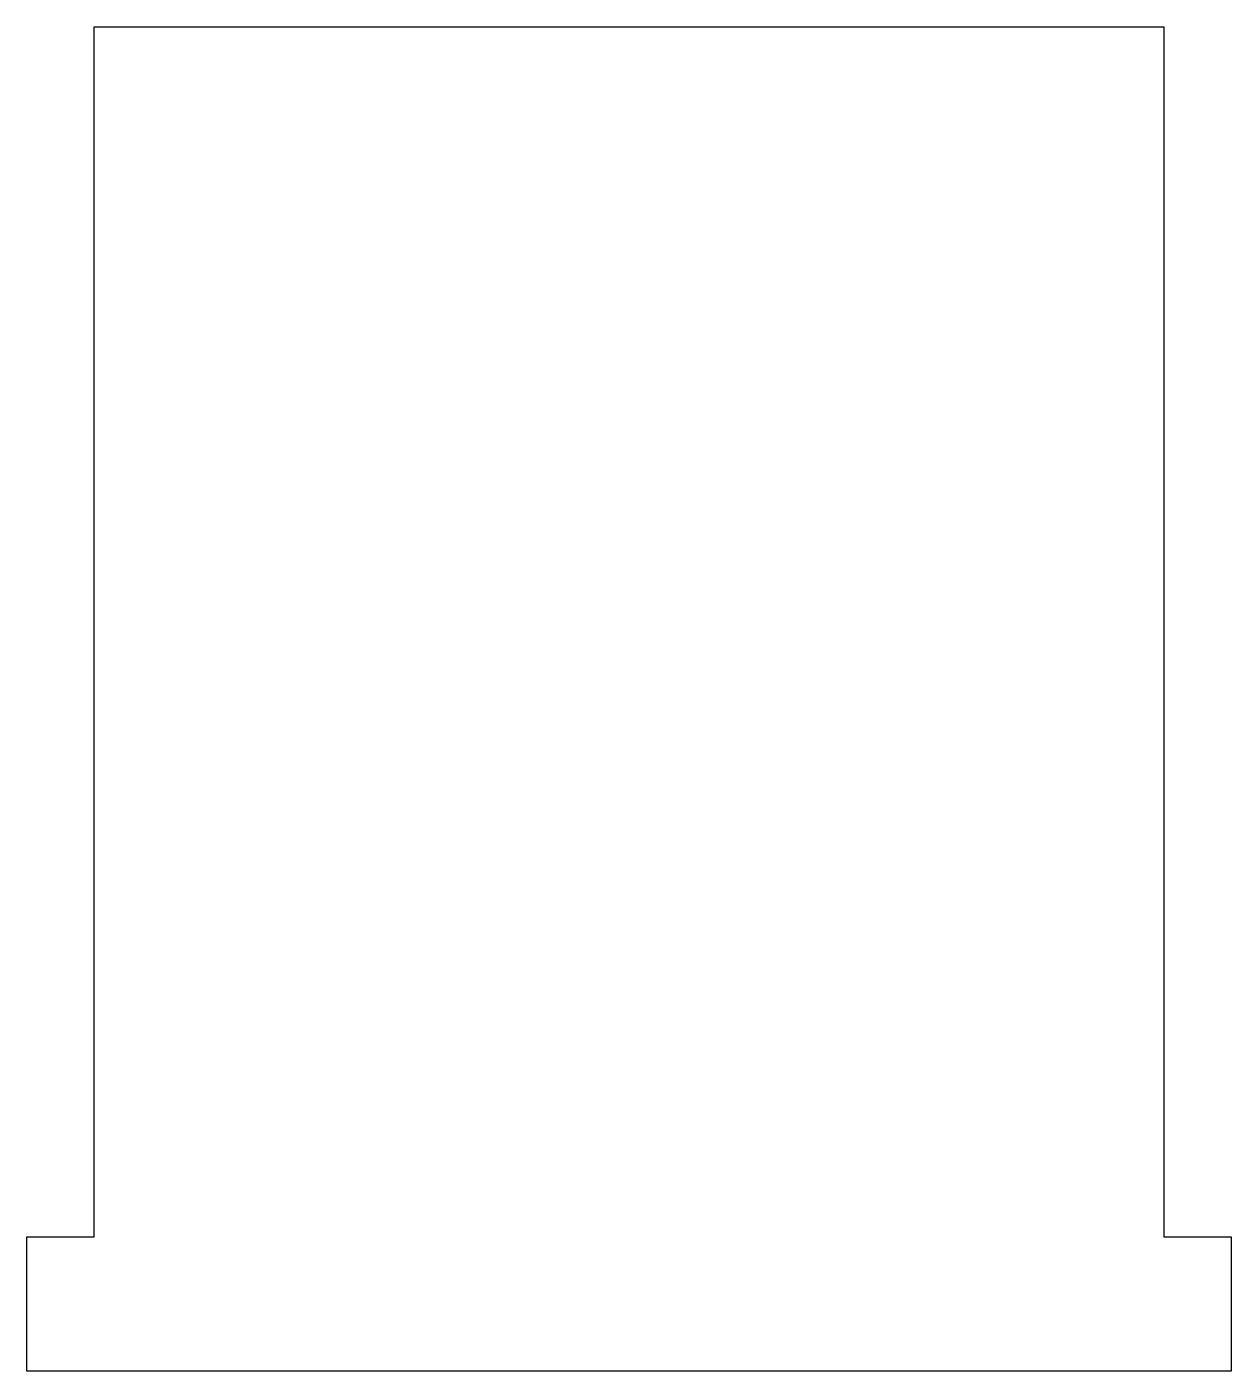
# Model space of a CAD drawing. Header units: millimetres. Extents: x -28.9 to -2, y 3.5 to 33.5.
import ezdxf

# ---------------------------------------------------------------- set-up
doc = ezdxf.new("R2010")
doc.units = ezdxf.units.MM
doc.layers.get('0').update_dxf_attribs({"linetype": 'CONTINUOUS'})

msp = doc.modelspace()

# ---------------------------------------------------------------- linework, layer by layer
msp.add_lwpolyline([(-2, 3.5), (-28.88, 3.5), (-28.88, 6.5), (-27.38, 6.5), (-27.38, 33.5), (-3.5, 33.5), (-3.5, 6.5), (-2, 6.5)], close=True)

doc.saveas('drawing.dxf')
